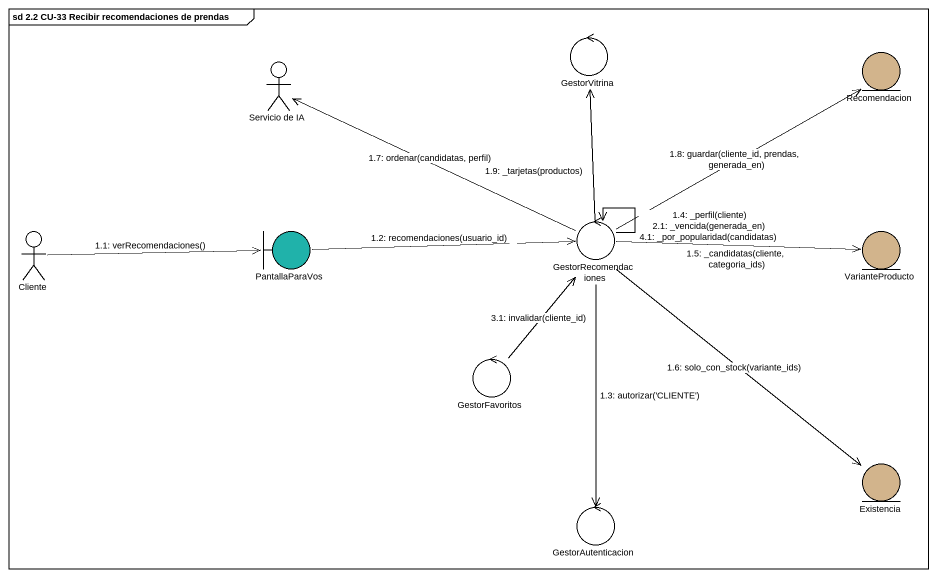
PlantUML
@startuml
mainframe sd 2.2 CU-33 Recibir recomendaciones de prendas
control GestorVitrina
actor "Servicio de IA" as Servicio_de_IA
entity Recomendacion #D2B48C
actor Cliente
boundary PantallaParaVos #20B2AA
control GestorRecomendaciones
entity VarianteProducto #D2B48C
control GestorFavoritos
entity Existencia #D2B48C
control GestorAutenticacion
Cliente -right-> PantallaParaVos : 1.1: verRecomendaciones()
PantallaParaVos -right-> GestorRecomendaciones : 1.2: recomendaciones(usuario_id)
GestorRecomendaciones --> GestorAutenticacion : 1.3: autorizar('CLIENTE')
GestorRecomendaciones --> GestorRecomendaciones : 1.4: _perfil(cliente)\n2.1: _vencida(generada_en)\n4.1: _por_popularidad(candidatas)
GestorRecomendaciones -right-> VarianteProducto : 1.5: _candidatas(cliente, categoria_ids)
GestorRecomendaciones --> Existencia : 1.6: solo_con_stock(variante_ids)
GestorRecomendaciones -left-> Servicio_de_IA : 1.7: ordenar(candidatas, perfil)
GestorRecomendaciones -right-> Recomendacion : 1.8: guardar(cliente_id, prendas, generada_en)
GestorRecomendaciones -up-> GestorVitrina : 1.9: _tarjetas(productos)
GestorFavoritos -up-> GestorRecomendaciones : 3.1: invalidar(cliente_id)
@enduml
